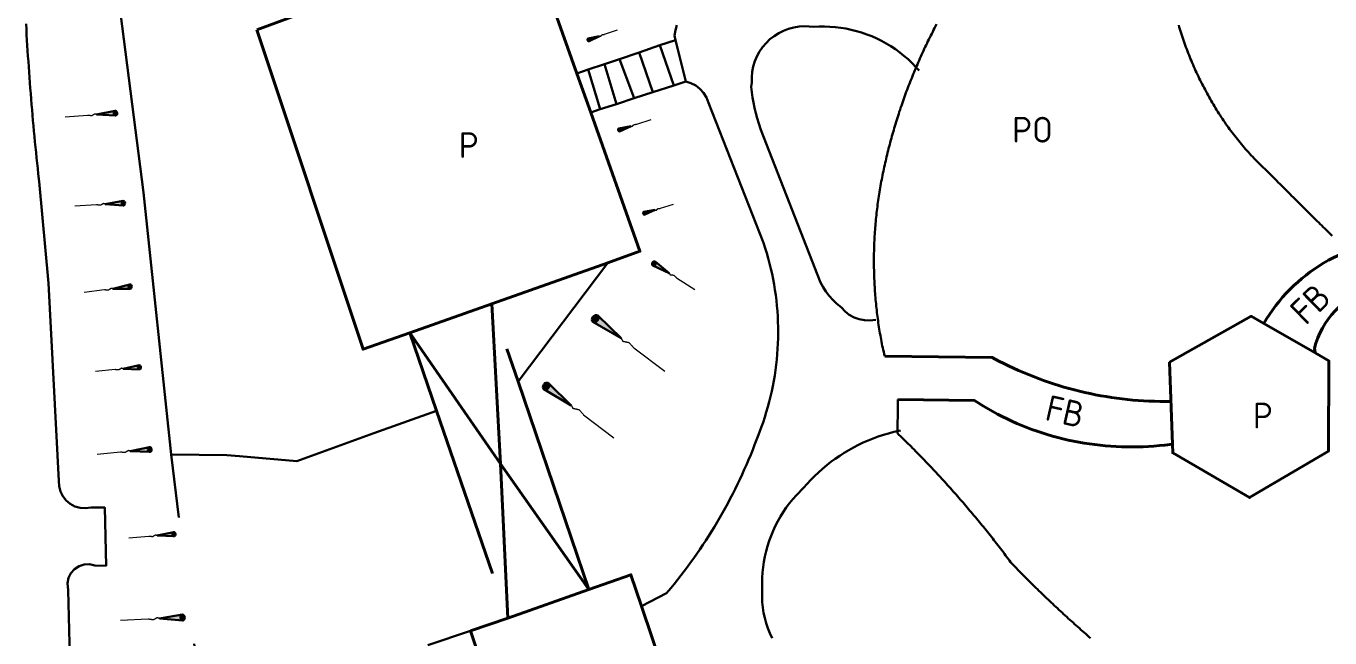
# Model space of a CAD drawing. Header units: millimetres. Extents: x 833750 to 836188, y 817400 to 818701.
# Drawn here: x 835582.3 to 835643.8, y 817928.7 to 817957.6 of the extents above; entities that cross this region are included whole.
import ezdxf

# ---------------------------------------------------------------- set-up
doc = ezdxf.new("R2010")
doc.units = ezdxf.units.MM
for name, pattern in [('3', [18.017443, 12.011629, -6.005814]), ('5', [9.008722, 3.002907, -6.005814]), ('B1_BDYF', [0])]:
    doc.linetypes.add(name, pattern=pattern)
doc.layers.add('01-basemap', color=8, linetype='Continuous', lineweight=15)
doc.styles.add('HK_ENG_11', font='HK_ENG.ttf')

msp = doc.modelspace()

# ---------------------------------------------------------------- hatches: boundary and pattern name
at = {"layer": '01-basemap', "linetype": 'Continuous'}
h = msp.add_hatch(color=256, dxfattribs=at)
edge = h.paths.add_edge_path()
edge.add_ellipse((835608.797, 817956.953), major_axis=(-0.0219, 0.0636), ratio=0.731707, start_angle=0, end_angle=360)
for points in [[(835609.306, 817957.129), (835608.775, 817957.017), (835608.818, 817956.89)], [(835585.599, 817953.423), (835586.491, 817953.383), (835586.473, 817953.604)], [(835610.799, 817952.884), (835610.216, 817952.774), (835610.261, 817952.634)], [(835586.006, 817949.192), (835586.866, 817949.139), (835586.853, 817949.352)], [(835611.932, 817948.923), (835611.402, 817948.828), (835611.441, 817948.701)], [(835612.596, 817945.94), (835611.935, 817946.486), (835611.821, 817946.306)], [(835586.368, 817945.198), (835587.189, 817945.202), (835587.163, 817945.404)], [(835610.33, 817942.867), (835609.227, 817943.943), (835608.996, 817943.638)], [(835586.847, 817941.422), (835587.626, 817941.397), (835587.608, 817941.59)], [(835607.98, 817939.698), (835606.909, 817940.753), (835606.683, 817940.457)], [(835587.179, 817937.53), (835588.114, 817937.502), (835588.092, 817937.732)], [(835588.448, 817933.549), (835589.249, 817933.52), (835589.231, 817933.717)], [(835588.562, 817929.631), (835589.657, 817929.547), (835589.644, 817929.819)]]:
    msp.add_hatch(color=256, dxfattribs=at).paths.add_polyline_path(points)
h = msp.add_hatch(color=256, dxfattribs=at)
edge = h.paths.add_edge_path()
edge.add_ellipse((835586.482, 817953.494), major_axis=(-0.009, 0.11), ratio=0.731707, start_angle=0, end_angle=360)
h = msp.add_hatch(color=256, dxfattribs=at)
edge = h.paths.add_edge_path()
edge.add_ellipse((835610.239, 817952.704), major_axis=(-0.0226, 0.07), ratio=0.731707, start_angle=0, end_angle=360)
h = msp.add_hatch(color=256, dxfattribs=at)
edge = h.paths.add_edge_path()
edge.add_ellipse((835586.86, 817949.245), major_axis=(-0.007, 0.107), ratio=0.731707, start_angle=0, end_angle=360)
h = msp.add_hatch(color=256, dxfattribs=at)
edge = h.paths.add_edge_path()
edge.add_ellipse((835611.422, 817948.764), major_axis=(-0.0198, 0.0637), ratio=0.731707, start_angle=0, end_angle=360)
h = msp.add_hatch(color=256, dxfattribs=at)
edge = h.paths.add_edge_path()
edge.add_ellipse((835611.878, 817946.396), major_axis=(0.0568, 0.0896), ratio=0.731707, start_angle=0, end_angle=360)
h = msp.add_hatch(color=256, dxfattribs=at)
edge = h.paths.add_edge_path()
edge.add_ellipse((835587.176, 817945.303), major_axis=(-0.013, 0.101), ratio=0.731707, start_angle=0, end_angle=360)
h = msp.add_hatch(color=256, dxfattribs=at)
edge = h.paths.add_edge_path()
edge.add_ellipse((835609.111, 817943.791), major_axis=(0.115, 0.152), ratio=0.731707, start_angle=0, end_angle=360)
h = msp.add_hatch(color=256, dxfattribs=at)
edge = h.paths.add_edge_path()
edge.add_ellipse((835587.617, 817941.494), major_axis=(-0.0089, 0.0962), ratio=0.731707, start_angle=0, end_angle=360)
h = msp.add_hatch(color=256, dxfattribs=at)
edge = h.paths.add_edge_path()
edge.add_ellipse((835606.796, 817940.605), major_axis=(0.113, 0.148), ratio=0.731707, start_angle=0, end_angle=360)
h = msp.add_hatch(color=256, dxfattribs=at)
edge = h.paths.add_edge_path()
edge.add_ellipse((835588.103, 817937.617), major_axis=(-0.011, 0.115), ratio=0.731707, start_angle=0, end_angle=360)
h = msp.add_hatch(color=256, dxfattribs=at)
edge = h.paths.add_edge_path()
edge.add_ellipse((835589.24, 817933.619), major_axis=(-0.0088, 0.0989), ratio=0.731707, start_angle=0, end_angle=360)
h = msp.add_hatch(color=256, dxfattribs=at)
edge = h.paths.add_edge_path()
edge.add_ellipse((835589.651, 817929.683), major_axis=(-0.007, 0.136), ratio=0.731707, start_angle=0, end_angle=360)

# ---------------------------------------------------------------- linework, layer by layer
at = {"layer": '01-basemap', "linetype": 'Continuous', "lineweight": 13}
for p, q in [((835609.554, 817957.215), (835610.167, 817957.426)), ((835585.17, 817953.389), (835584.109, 817953.304)), ((835611.072, 817952.973), (835611.746, 817953.19)), ((835585.59, 817949.166), (835584.564, 817949.102)), ((835612.181, 817949), (835612.795, 817949.19)), ((835612.945, 817945.718), (835613.808, 817945.171)), ((835585.975, 817945.147), (835585.003, 817945.02)), ((835610.924, 817942.417), (835612.389, 817941.308)), ((835586.472, 817941.387), (835585.546, 817941.301)), ((835608.558, 817939.256), (835609.983, 817938.167)), ((835586.729, 817937.488), (835585.619, 817937.383)), ((835588.062, 817933.514), (835587.11, 817933.43)), ((835588.032, 817929.605), (835586.723, 817929.542))]:
    msp.add_line(p, q, dxfattribs=at)
at = {"layer": '01-basemap', "linetype": 'Continuous', "lineweight": 30}
for p, q in [((835609.306, 817957.129), (835608.775, 817957.017)), ((835608.775, 817957.017), (835608.818, 817956.89)), ((835608.818, 817956.89), (835609.306, 817957.129)), ((835586.473, 817953.604), (835585.599, 817953.423)), ((835586.491, 817953.383), (835586.473, 817953.604)), ((835585.599, 817953.423), (835586.491, 817953.383)), ((835610.799, 817952.884), (835610.216, 817952.774)), ((835610.261, 817952.634), (835610.799, 817952.884)), ((835610.216, 817952.774), (835610.261, 817952.634)), ((835586.853, 817949.352), (835586.006, 817949.192)), ((835586.006, 817949.192), (835586.866, 817949.139)), ((835586.866, 817949.139), (835586.853, 817949.352)), ((835611.932, 817948.923), (835611.402, 817948.828)), ((835611.402, 817948.828), (835611.441, 817948.701)), ((835611.441, 817948.701), (835611.932, 817948.923)), ((835611.935, 817946.486), (835611.821, 817946.306)), ((835611.821, 817946.306), (835612.596, 817945.94)), ((835612.596, 817945.94), (835611.935, 817946.486)), ((835587.163, 817945.404), (835586.368, 817945.198)), ((835586.368, 817945.198), (835587.189, 817945.202)), ((835587.189, 817945.202), (835587.163, 817945.404)), ((835609.227, 817943.943), (835608.996, 817943.638)), ((835608.996, 817943.638), (835610.33, 817942.867)), ((835610.33, 817942.867), (835609.227, 817943.943)), ((835587.608, 817941.59), (835586.847, 817941.422)), ((835586.847, 817941.422), (835587.626, 817941.397)), ((835587.626, 817941.397), (835587.608, 817941.59)), ((835606.909, 817940.753), (835606.683, 817940.457)), ((835607.98, 817939.698), (835606.909, 817940.753)), ((835606.683, 817940.457), (835607.98, 817939.698)), ((835588.092, 817937.732), (835587.179, 817937.53)), ((835587.179, 817937.53), (835588.114, 817937.502)), ((835588.114, 817937.502), (835588.092, 817937.732)), ((835589.231, 817933.717), (835588.448, 817933.549)), ((835588.448, 817933.549), (835589.249, 817933.52)), ((835589.249, 817933.52), (835589.231, 817933.717)), ((835589.644, 817929.819), (835588.562, 817929.631)), ((835588.562, 817929.631), (835589.657, 817929.547)), ((835589.657, 817929.547), (835589.644, 817929.819))]:
    msp.add_line(p, q, dxfattribs=at)
at = {"layer": '01-basemap', "linetype": 'Continuous', "lineweight": 40, "flags": 128}
for points in [[(835593.145, 817957.431), (835595.718, 817958.369), (835599.237, 817959.651), (835605.874, 817962.069), (835608.247, 817955.368), (835608.899, 817953.529), (835611.22, 817946.973), (835609.697, 817946.434), (835604.227, 817944.498), (835600.359, 817943.128), (835598.159, 817942.35), (835593.145, 817957.431)], [(835644.61, 817946.975), (835644.375, 817946.879), (835644.142, 817946.775), (835643.913, 817946.664), (835643.688, 817946.545), (835643.467, 817946.42), (835643.25, 817946.287), (835643.038, 817946.147), (835642.83, 817946.001), (835642.627, 817945.848), (835642.429, 817945.688), (835642.236, 817945.522), (835642.049, 817945.35), (835641.868, 817945.172), (835641.692, 817944.988), (835641.522, 817944.799), (835641.359, 817944.605), (835641.202, 817944.405), (835641.052, 817944.2), (835640.908, 817943.991), (835640.771, 817943.777), (835640.642, 817943.558), (835640.631, 817943.54)], [(835646.381, 817945.386), (835645.69, 817945.25), (835645.451, 817945.161), (835645.219, 817945.058), (835644.993, 817944.941), (835644.775, 817944.81), (835644.566, 817944.665), (835644.366, 817944.509), (835644.176, 817944.34), (835643.996, 817944.159), (835643.829, 817943.969), (835643.673, 817943.768), (835643.531, 817943.558), (835643.401, 817943.339), (835643.286, 817943.113), (835643.184, 817942.88), (835643.097, 817942.642), (835643.026, 817942.399), (835643.056, 817942.172)], [(835636.196, 817941.735), (835640.043, 817943.902), (835640.642, 817943.558), (835643.056, 817942.172), (835643.71, 817941.797), (835643.681, 817937.53), (835639.962, 817935.343), (835636.346, 817937.45), (835636.332, 817937.86), (835636.196, 817941.735)], [(835636.239, 817939.886), (835635.985, 817939.883), (835635.73, 817939.885), (835635.476, 817939.89), (835635.221, 817939.9), (835634.967, 817939.913), (835634.713, 817939.93), (835634.46, 817939.95), (835634.206, 817939.975), (835633.953, 817940.003), (835633.701, 817940.035), (835633.449, 817940.071), (835633.197, 817940.11), (835632.947, 817940.154), (835632.697, 817940.201), (835632.447, 817940.252), (835632.199, 817940.306), (835631.951, 817940.365), (835631.704, 817940.427), (835631.458, 817940.492), (835631.214, 817940.562), (835630.97, 817940.635), (835630.727, 817940.711), (835630.486, 817940.792), (835630.246, 817940.875), (835630.007, 817940.963), (835629.769, 817941.054), (835629.533, 817941.149), (835629.299, 817941.247), (835629.066, 817941.348), (835628.834, 817941.454), (835628.604, 817941.562), (835628.376, 817941.674), (835628.149, 817941.79), (835627.832, 817941.958), (835622.765, 817942.025)], [(835636.332, 817937.86), (835635.964, 817937.824), (835635.711, 817937.797), (835635.457, 817937.775), (835635.203, 817937.757), (835634.949, 817937.744), (835634.695, 817937.736), (835634.44, 817937.733), (835634.186, 817937.734), (835633.931, 817937.74), (835633.677, 817937.751), (835633.423, 817937.767), (835633.169, 817937.787), (835632.916, 817937.813), (835632.663, 817937.843), (835632.411, 817937.877), (835632.16, 817937.917), (835631.909, 817937.961), (835631.659, 817938.01), (835631.41, 817938.063), (835631.163, 817938.121), (835630.916, 817938.184), (835630.671, 817938.251), (835630.427, 817938.323), (835630.184, 817938.399), (835629.943, 817938.48), (835629.703, 817938.566), (835629.465, 817938.656), (835629.229, 817938.75), (835628.995, 817938.849), (835628.762, 817938.952), (835628.532, 817939.06), (835628.303, 817939.172), (835628.077, 817939.288), (835627.853, 817939.408), (835627.631, 817939.533), (835627.412, 817939.661), (835626.994, 817939.922), (835623.378, 817939.98)], [(835603.227, 817929.051), (835604.987, 817929.645), (835608.807, 817930.998), (835610.789, 817931.7), (835611.286, 817930.226), (835612.833, 817925.632), (835613.35, 817924.098), (835611.059, 817923.298), (835607.889, 817922.191), (835605.748, 817921.443), (835603.227, 817929.051)]]:
    msp.add_lwpolyline(points, dxfattribs=at)
at = {"layer": '01-basemap', "linetype": 'B1_BDYF', "lineweight": 30, "flags": 128}
msp.add_lwpolyline([(835586.348, 817961.174), (835587.806, 817949.745), (835589.115, 817937.38), (835591.738, 817937.345), (835592.33, 817937.295), (835595.043, 817937.066), (835598.666, 817938.378), (835601.627, 817939.435), (835601.671, 817939.45)], dxfattribs=at)
at = {"layer": '01-basemap', "linetype": 'Continuous', "lineweight": 30, "flags": 128}
for points in [[(835582.27, 817957.703), (835582.284, 817957.45), (835582.298, 817957.197), (835582.313, 817956.943), (835582.328, 817956.69), (835582.344, 817956.437), (835582.36, 817956.184), (835582.377, 817955.931), (835582.394, 817955.678), (835582.412, 817955.425), (835582.43, 817955.172), (835582.449, 817954.919), (835582.468, 817954.666), (835582.488, 817954.413), (835582.508, 817954.16), (835582.529, 817953.907), (835582.551, 817953.655), (835582.572, 817953.402), (835582.595, 817953.149), (835582.618, 817952.897), (835582.641, 817952.644), (835582.665, 817952.392), (835582.689, 817952.139), (835582.714, 817951.887), (835582.739, 817951.634), (835582.765, 817951.382), (835582.792, 817951.13), (835582.818, 817950.878), (835582.846, 817950.625), (835582.885, 817950.273), (835583.33, 817945.466), (835583.821, 817936.138), (835583.828, 817935.885), (835583.888, 817935.639), (835583.998, 817935.411), (835584.154, 817935.211), (835584.348, 817935.048), (835584.572, 817934.929), (835584.816, 817934.86), (835585.07, 817934.842), (835585.345, 817934.884), (835585.981, 817934.87), (835586.043, 817932.127), (835585.509, 817932.139), (835585.261, 817932.194), (835585.007, 817932.182), (835584.766, 817932.104), (835584.553, 817931.966), (835584.384, 817931.777), (835584.271, 817931.551), (835584.222, 817931.303), (835584.258, 817930.975), (835584.335, 817927.826)], [(835612.902, 817956.936), (835612.848, 817957.155), (835612.902, 817957.403), (835612.953, 817957.652)], [(835622.334, 817943.743), (835622.056, 817943.706), (835621.802, 817943.715), (835621.553, 817943.763), (835621.314, 817943.849), (835621.091, 817943.972), (835620.891, 817944.128), (835620.718, 817944.314), (835620.493, 817944.5), (835620.31, 817944.677), (835620.142, 817944.867), (835619.988, 817945.069), (835619.85, 817945.282), (835619.727, 817945.504), (835616.919, 817952.701), (835616.817, 817953.006), (835616.744, 817953.249), (835616.679, 817953.494), (835616.62, 817953.741), (835616.569, 817953.99), (835616.525, 817954.239), (835616.488, 817954.49), (835616.458, 817954.742), (835616.49, 817954.944), (835616.489, 817955.198), (835616.513, 817955.45), (835616.563, 817955.699), (835616.637, 817955.941), (835616.736, 817956.175), (835616.858, 817956.398), (835617.001, 817956.607), (835617.166, 817956.801), (835617.348, 817956.978), (835617.548, 817957.135), (835617.762, 817957.271), (835617.99, 817957.386), (835618.227, 817957.477), (835618.473, 817957.543), (835618.724, 817957.585), (835618.978, 817957.601), (835619.413, 817957.569), (835619.667, 817957.582), (835619.922, 817957.583), (835620.176, 817957.574), (835620.43, 817957.554), (835620.683, 817957.524), (835620.934, 817957.483), (835621.183, 817957.431), (835621.43, 817957.368), (835621.673, 817957.296), (835621.914, 817957.213), (835622.151, 817957.12), (835622.383, 817957.017), (835622.611, 817956.904), (835622.834, 817956.782), (835623.051, 817956.65), (835623.263, 817956.509), (835623.469, 817956.36), (835623.667, 817956.202), (835623.859, 817956.035), (835624.044, 817955.861), (835624.239, 817955.653), (835624.381, 817955.5)], [(835622.765, 817942.025), (835622.739, 817942.122), (835622.713, 817942.218), (835622.688, 817942.315), (835622.665, 817942.412), (835622.645, 817942.51), (835622.626, 817942.608), (835622.607, 817942.707), (835622.589, 817942.805), (835622.571, 817942.903), (835622.554, 817943.002), (835622.537, 817943.1), (835622.52, 817943.199), (835622.504, 817943.298), (835622.489, 817943.397), (835622.474, 817943.495), (835622.459, 817943.594), (835622.445, 817943.693), (835622.432, 817943.792), (835622.419, 817943.892), (835622.406, 817943.991), (835622.394, 817944.09), (835622.382, 817944.189), (835622.371, 817944.289), (835622.361, 817944.388), (835622.351, 817944.488), (835622.341, 817944.587), (835622.332, 817944.687), (835622.323, 817944.786), (835622.315, 817944.886), (835622.307, 817944.986), (835622.3, 817945.086), (835622.293, 817945.185), (835622.287, 817945.285), (835622.281, 817945.385), (835622.276, 817945.485), (835622.271, 817945.585), (835622.267, 817945.685), (835622.263, 817945.785), (835622.26, 817945.884), (835622.257, 817945.984), (835622.255, 817946.084), (835622.253, 817946.184), (835622.252, 817946.284), (835622.251, 817946.384), (835622.251, 817946.484), (835622.251, 817946.584), (835622.251, 817946.684), (835622.252, 817946.784), (835622.254, 817946.884), (835622.256, 817946.984), (835622.259, 817947.084), (835622.262, 817947.184), (835622.265, 817947.284), (835622.269, 817947.384), (835622.274, 817947.484), (835622.279, 817947.584), (835622.285, 817947.684), (835622.291, 817947.784), (835622.297, 817947.883), (835622.304, 817947.983), (835622.311, 817948.083), (835622.319, 817948.183), (835622.328, 817948.282), (835622.337, 817948.382), (835622.346, 817948.481), (835622.356, 817948.581), (835622.367, 817948.68), (835622.377, 817948.78), (835622.389, 817948.879), (835622.401, 817948.978), (835622.413, 817949.078), (835622.426, 817949.177), (835622.439, 817949.276), (835622.453, 817949.375), (835622.467, 817949.474), (835622.482, 817949.573), (835622.497, 817949.672), (835622.513, 817949.77), (835622.529, 817949.869), (835622.546, 817949.968), (835622.563, 817950.066), (835622.581, 817950.165), (835622.599, 817950.263), (835622.617, 817950.361), (835622.637, 817950.459), (835622.656, 817950.557), (835622.676, 817950.655), (835622.697, 817950.753), (835622.718, 817950.851), (835622.739, 817950.949), (835622.76, 817951.046), (835622.782, 817951.144), (835622.805, 817951.241), (835622.827, 817951.339), (835622.85, 817951.436), (835622.874, 817951.533), (835622.898, 817951.63), (835622.922, 817951.728), (835622.946, 817951.824), (835622.971, 817951.921), (835622.996, 817952.018), (835623.022, 817952.115), (835623.048, 817952.211), (835623.074, 817952.308), (835623.101, 817952.404), (835623.128, 817952.5), (835623.155, 817952.597), (835623.183, 817952.693), (835623.211, 817952.789), (835623.24, 817952.885), (835623.269, 817952.98), (835623.298, 817953.076), (835623.327, 817953.171), (835623.357, 817953.267), (835623.388, 817953.362), (835623.418, 817953.457), (835623.449, 817953.552), (835623.481, 817953.647), (835623.512, 817953.742), (835623.544, 817953.837), (835623.577, 817953.931), (835623.61, 817954.026), (835623.643, 817954.12), (835623.676, 817954.215), (835623.71, 817954.309), (835623.744, 817954.403), (835623.779, 817954.496), (835623.814, 817954.59), (835623.849, 817954.684), (835623.885, 817954.777), (835623.921, 817954.87), (835623.957, 817954.964), (835623.994, 817955.057), (835624.031, 817955.15), (835624.068, 817955.242), (835624.106, 817955.335), (835624.144, 817955.427), (835624.182, 817955.52), (835624.221, 817955.612), (835624.239, 817955.653), (835624.26, 817955.704), (835624.3, 817955.796), (835624.339, 817955.888), (835624.379, 817955.979), (835624.42, 817956.071), (835624.461, 817956.162), (835624.502, 817956.253), (835624.543, 817956.344), (835624.585, 817956.435), (835624.627, 817956.526), (835624.67, 817956.616), (835624.713, 817956.706), (835624.756, 817956.797), (835624.8, 817956.887), (835624.844, 817956.976), (835624.888, 817957.066), (835624.932, 817957.156), (835624.977, 817957.245), (835625.022, 817957.334), (835625.068, 817957.423), (835625.114, 817957.512), (835625.16, 817957.601), (835625.207, 817957.689)], [(835636.623, 817957.653), (835636.652, 817957.557), (835636.68, 817957.461), (835636.71, 817957.366), (835636.74, 817957.27), (835636.77, 817957.175), (835636.802, 817957.08), (835636.833, 817956.985), (835636.866, 817956.891), (835636.899, 817956.796), (835636.932, 817956.702), (835636.966, 817956.608), (835637.001, 817956.514), (835637.036, 817956.421), (835637.072, 817956.327), (835637.109, 817956.234), (835637.146, 817956.141), (835637.184, 817956.049), (835637.222, 817955.956), (835637.261, 817955.864), (835637.3, 817955.772), (835637.34, 817955.681), (835637.381, 817955.589), (835637.422, 817955.498), (835637.464, 817955.407), (835637.506, 817955.317), (835637.549, 817955.226), (835637.592, 817955.136), (835637.636, 817955.046), (835637.681, 817954.957), (835637.726, 817954.868), (835637.772, 817954.779), (835637.818, 817954.69), (835637.865, 817954.602), (835637.912, 817954.513), (835637.96, 817954.426), (835638.009, 817954.339), (835638.058, 817954.252), (835638.108, 817954.165), (835638.157, 817954.078), (835638.207, 817953.991), (835638.257, 817953.904), (835638.308, 817953.818), (835638.36, 817953.733), (835638.412, 817953.647), (835638.465, 817953.563), (835638.518, 817953.478), (835638.572, 817953.394), (835638.627, 817953.31), (835638.682, 817953.227), (835638.738, 817953.144), (835638.794, 817953.061), (835638.851, 817952.979), (835638.909, 817952.897), (835638.967, 817952.816), (835639.026, 817952.735), (835639.085, 817952.655), (835639.145, 817952.575), (835639.206, 817952.495), (835639.267, 817952.416), (835639.328, 817952.337), (835639.391, 817952.259), (835639.453, 817952.181), (835639.517, 817952.104), (835639.581, 817952.027), (835639.645, 817951.95), (835639.71, 817951.874), (835639.776, 817951.799), (835639.842, 817951.724), (835639.908, 817951.649), (835639.976, 817951.575), (835640.043, 817951.501), (835640.112, 817951.428), (835640.18, 817951.356), (835640.25, 817951.284), (835640.319, 817951.212), (835640.39, 817951.141), (835640.461, 817951.07), (835640.532, 817951.001), (835640.605, 817950.932), (835640.678, 817950.863), (835640.75, 817950.794), (835640.822, 817950.725), (835640.892, 817950.654), (835640.962, 817950.582), (835641.033, 817950.511), (835641.103, 817950.44), (835641.173, 817950.369), (835641.244, 817950.298), (835641.315, 817950.227), (835641.385, 817950.157), (835641.456, 817950.086), (835641.526, 817950.015), (835641.597, 817949.944), (835641.668, 817949.873), (835641.738, 817949.803), (835641.809, 817949.732), (835641.88, 817949.661), (835641.95, 817949.591), (835642.021, 817949.52), (835642.092, 817949.449), (835642.163, 817949.379), (835642.234, 817949.308), (835642.305, 817949.238), (835642.376, 817949.167), (835642.447, 817949.097), (835642.518, 817949.026), (835642.589, 817948.956), (835642.66, 817948.886), (835642.731, 817948.815), (835642.802, 817948.745), (835642.873, 817948.675), (835642.944, 817948.604), (835643.015, 817948.534), (835643.087, 817948.464), (835643.158, 817948.394), (835643.229, 817948.324), (835643.3, 817948.253), (835643.372, 817948.183), (835643.443, 817948.113), (835643.514, 817948.043), (835643.586, 817947.973), (835643.684, 817947.877), (835643.866, 817947.699)], [(835608.247, 817955.368), (835608.775, 817955.547), (835609.546, 817955.808), (835610.254, 817956.049), (835611.184, 817956.364), (835612.16, 817956.695), (835612.902, 817956.936)], [(835612.16, 817956.695), (835612.808, 817954.804)], [(835613.382, 817954.991), (835612.902, 817956.936)], [(835610.254, 817956.049), (835610.941, 817954.195)], [(835611.184, 817956.364), (835611.829, 817954.484)], [(835608.775, 817955.547), (835609.349, 817953.675)], [(835609.546, 817955.808), (835610.106, 817953.923)], [(835608.899, 817953.529), (835609.349, 817953.675), (835610.106, 817953.923), (835610.941, 817954.195), (835611.829, 817954.484), (835612.808, 817954.804), (835613.382, 817954.991)], [(835613.382, 817954.991), (835613.623, 817954.913), (835613.848, 817954.794), (835614.048, 817954.637), (835614.217, 817954.449), (835614.352, 817954.234), (835614.453, 817953.976), (835617.046, 817947.368), (835617.125, 817947.127), (835617.199, 817946.884), (835617.268, 817946.64), (835617.333, 817946.395), (835617.393, 817946.149), (835617.448, 817945.901), (835617.498, 817945.652), (835617.544, 817945.403), (835617.584, 817945.153), (835617.62, 817944.901), (835617.651, 817944.65), (835617.677, 817944.397), (835617.699, 817944.145), (835617.715, 817943.892), (835617.727, 817943.638), (835617.733, 817943.385), (835617.735, 817943.131), (835617.732, 817942.877), (835617.724, 817942.624), (835617.711, 817942.371), (835617.693, 817942.118), (835617.67, 817941.865), (835617.642, 817941.613), (835617.61, 817941.361), (835617.572, 817941.11), (835617.53, 817940.86), (835617.483, 817940.611), (835617.432, 817940.362), (835617.375, 817940.115), (835617.314, 817939.869), (835617.248, 817939.624), (835617.177, 817939.38), (835617.101, 817939.138), (835617.021, 817938.897), (835616.936, 817938.658), (835616.805, 817938.313), (835616.717, 817938.075), (835616.627, 817937.838), (835616.534, 817937.601), (835616.439, 817937.366), (835616.342, 817937.132), (835616.242, 817936.898), (835616.14, 817936.666), (835616.035, 817936.435), (835615.928, 817936.204), (835615.818, 817935.975), (835615.707, 817935.747), (835615.592, 817935.521), (835615.476, 817935.295), (835615.357, 817935.071), (835615.236, 817934.848), (835615.113, 817934.626), (835614.987, 817934.405), (835614.859, 817934.186), (835614.729, 817933.968), (835614.596, 817933.751), (835614.461, 817933.536), (835614.324, 817933.322), (835614.185, 817933.109), (835614.044, 817932.898), (835613.901, 817932.689), (835613.755, 817932.481), (835613.607, 817932.274), (835613.457, 817932.069), (835613.305, 817931.865), (835613.151, 817931.663), (835612.995, 817931.463), (835612.837, 817931.264), (835612.676, 817931.067), (835612.474, 817930.825), (835611.286, 817930.226)], [(835609.697, 817946.434), (835605.473, 817940.825)], [(835623.378, 817939.98), (835623.377, 817939.88), (835623.377, 817939.78), (835623.376, 817939.68), (835623.375, 817939.58), (835623.374, 817939.48), (835623.374, 817939.38), (835623.373, 817939.28), (835623.372, 817939.18), (835623.371, 817939.08), (835623.37, 817938.98), (835623.37, 817938.88), (835623.369, 817938.78), (835623.368, 817938.68), (835623.367, 817938.58), (835623.366, 817938.481), (835623.366, 817938.48), (835623.366, 817938.381), (835623.431, 817938.308), (835623.508, 817938.241), (835623.582, 817938.172), (835623.653, 817938.101), (835623.724, 817938.031), (835623.795, 817937.961), (835623.866, 817937.89), (835623.937, 817937.82), (835624.007, 817937.749), (835624.078, 817937.678), (835624.148, 817937.607), (835624.218, 817937.536), (835624.289, 817937.464), (835624.358, 817937.393), (835624.428, 817937.321), (835624.498, 817937.249), (835624.567, 817937.177), (835624.637, 817937.105), (835624.706, 817937.033), (835624.775, 817936.961), (835624.844, 817936.888), (835624.912, 817936.816), (835624.981, 817936.743), (835625.05, 817936.67), (835625.118, 817936.597), (835625.186, 817936.524), (835625.254, 817936.451), (835625.322, 817936.377), (835625.39, 817936.304), (835625.457, 817936.23), (835625.525, 817936.156), (835625.592, 817936.082), (835625.659, 817936.008), (835625.726, 817935.934), (835625.793, 817935.859), (835625.86, 817935.785), (835625.926, 817935.71), (835625.992, 817935.635), (835626.059, 817935.56), (835626.125, 817935.485), (835626.191, 817935.41), (835626.256, 817935.335), (835626.322, 817935.259), (835626.388, 817935.184), (835626.453, 817935.108), (835626.518, 817935.032), (835626.583, 817934.956), (835626.648, 817934.88), (835626.713, 817934.804), (835626.777, 817934.727), (835626.842, 817934.651), (835626.906, 817934.574), (835626.97, 817934.498), (835627.034, 817934.421), (835627.098, 817934.344), (835627.161, 817934.267), (835627.225, 817934.189), (835627.288, 817934.112), (835627.351, 817934.034), (835627.414, 817933.957), (835627.477, 817933.879), (835627.54, 817933.801), (835627.602, 817933.723), (835627.665, 817933.645), (835627.727, 817933.566), (835627.789, 817933.488), (835627.851, 817933.41), (835627.913, 817933.331), (835627.974, 817933.252), (835628.036, 817933.173), (835628.097, 817933.094), (835628.158, 817933.015), (835628.219, 817932.936), (835628.28, 817932.856), (835628.34, 817932.777), (835628.401, 817932.697), (835628.461, 817932.617), (835628.521, 817932.537), (835628.581, 817932.457), (835628.639, 817932.376), (835628.699, 817932.296), (835628.765, 817932.221), (835628.835, 817932.149), (835628.906, 817932.078), (835628.975, 817932.006), (835629.045, 817931.935), (835629.115, 817931.863), (835629.185, 817931.792), (835629.255, 817931.721), (835629.325, 817931.65), (835629.396, 817931.579), (835629.466, 817931.508), (835629.537, 817931.437), (835629.608, 817931.366), (835629.679, 817931.296), (835629.75, 817931.225), (835629.821, 817931.155), (835629.892, 817931.085), (835629.964, 817931.015), (835630.035, 817930.945), (835630.107, 817930.876), (835630.179, 817930.806), (835630.251, 817930.736), (835630.323, 817930.667), (835630.395, 817930.598), (835630.467, 817930.529), (835630.54, 817930.46), (835630.612, 817930.391), (835630.685, 817930.322), (835630.758, 817930.254), (835630.83, 817930.185), (835630.903, 817930.117), (835630.977, 817930.049), (835631.05, 817929.981), (835631.123, 817929.913), (835631.197, 817929.845), (835631.27, 817929.777), (835631.344, 817929.71), (835631.418, 817929.642), (835631.492, 817929.575), (835631.566, 817929.508), (835631.64, 817929.441), (835631.715, 817929.374), (835631.789, 817929.307), (835631.864, 817929.241), (835631.938, 817929.174), (835632.013, 817929.108), (835632.088, 817929.042), (835632.163, 817928.975), (835632.238, 817928.91), (835632.314, 817928.844), (835632.389, 817928.778), (835632.465, 817928.712)], [(835617.45, 817928.711), (835617.343, 817928.941), (835617.248, 817929.177), (835617.168, 817929.417), (835617.101, 817929.662), (835617.048, 817929.91), (835617.009, 817930.16), (835616.985, 817930.413), (835616.976, 817930.666), (835616.988, 817931.05), (835616.982, 817931.304), (835616.987, 817931.557), (835617.002, 817931.81), (835617.027, 817932.063), (835617.063, 817932.314), (835617.11, 817932.563), (835617.167, 817932.811), (835617.234, 817933.055), (835617.311, 817933.297), (835617.398, 817933.535), (835617.495, 817933.77), (835617.601, 817934), (835617.717, 817934.226), (835617.842, 817934.447), (835617.977, 817934.663), (835618.12, 817934.872), (835618.272, 817935.076), (835618.432, 817935.273), (835618.6, 817935.464), (835618.936, 817935.802), (835619.103, 817935.993), (835619.275, 817936.18), (835619.454, 817936.36), (835619.639, 817936.535), (835619.828, 817936.704), (835620.023, 817936.868), (835620.223, 817937.025), (835620.428, 817937.175), (835620.638, 817937.319), (835620.852, 817937.457), (835621.07, 817937.588), (835621.292, 817937.711), (835621.518, 817937.828), (835621.748, 817937.938), (835621.981, 817938.04), (835622.217, 817938.135), (835622.455, 817938.223), (835622.697, 817938.303), (835622.941, 817938.376), (835623.187, 817938.441), (835623.366, 817938.481), (835623.509, 817938.513)], [(835601.213, 817928.373), (835603.227, 817929.051)]]:
    msp.add_lwpolyline(points, dxfattribs=at)
at = {"layer": '01-basemap', "linetype": '3', "lineweight": 40, "flags": 128}
for points in [[(835604.227, 817944.498), (835604.639, 817936.936)], [(835608.807, 817930.998), (835605.473, 817940.825), (835604.227, 817944.498)], [(835604.639, 817936.936), (835600.359, 817943.128)], [(835600.359, 817943.128), (835601.627, 817939.435), (835604.987, 817929.645)], [(835604.639, 817936.936), (835608.807, 817930.998)], [(835604.987, 817929.645), (835604.639, 817936.936)]]:
    msp.add_lwpolyline(points, dxfattribs=at)
at = {"layer": '01-basemap', "linetype": '5', "lineweight": 30, "flags": 128}
msp.add_lwpolyline([(835589.115, 817937.38), (835589.86, 817931.094), (835590.631, 817925.037), (835590.395, 817922.632), (835589.948, 817918.887), (835589.842, 817917.493), (835589.687, 817915.442)], dxfattribs=at)
at = {"layer": '01-basemap', "linetype": 'Continuous', "lineweight": 30}
for centre, major_axis, start_param, end_param in [((835608.797, 817956.953), (-0.0219, 0.0636), 0, 6.283185), ((835586.482, 817953.494), (-0.009, 0.11), 3.141593, 9.424778), ((835610.239, 817952.704), (-0.0226, 0.07), 0, 6.283185), ((835586.86, 817949.245), (-0.007, 0.107), 3.141593, 9.424778), ((835611.422, 817948.764), (-0.0198, 0.0637), 0, 6.283185), ((835611.878, 817946.396), (0.0568, 0.0896), 0, 6.283185), ((835587.176, 817945.303), (-0.013, 0.101), 3.141593, 9.424778), ((835609.111, 817943.791), (0.115, 0.152), 0, 6.283185), ((835587.617, 817941.494), (-0.0089, 0.0962), 3.141593, 9.424778), ((835606.796, 817940.605), (0.113, 0.148), 0, 6.283185), ((835588.103, 817937.617), (-0.011, 0.115), 3.141593, 9.424778), ((835589.24, 817933.619), (-0.0088, 0.0989), 3.141593, 9.424778), ((835589.651, 817929.683), (-0.007, 0.136), 3.141593, 9.424778)]:
    msp.add_ellipse(centre, major_axis=major_axis, ratio=0.731707, start_param=start_param, end_param=end_param, dxfattribs=at)
at = {"layer": '01-basemap', "linetype": 'Continuous', "lineweight": 13}
for points in [[(835609.306, 817957.129), (835609.36, 817957.123), (835609.399, 817957.161), (835609.438, 817957.199), (835609.554, 817957.215)], [(835585.599, 817953.423), (835585.516, 817953.455), (835585.438, 817953.411), (835585.361, 817953.367), (835585.17, 817953.389)], [(835610.799, 817952.884), (835610.858, 817952.877), (835610.902, 817952.918), (835610.945, 817952.958), (835611.072, 817952.973)], [(835586.006, 817949.192), (835585.926, 817949.224), (835585.85, 817949.183), (835585.774, 817949.141), (835585.59, 817949.166)], [(835611.932, 817948.923), (835611.986, 817948.915), (835612.025, 817948.952), (835612.065, 817948.988), (835612.181, 817949)], [(835612.596, 817945.94), (835612.642, 817945.868), (835612.727, 817945.857), (835612.812, 817945.846), (835612.945, 817945.718)], [(835586.368, 817945.198), (835586.29, 817945.223), (835586.221, 817945.179), (835586.151, 817945.135), (835585.975, 817945.147)], [(835610.33, 817942.867), (835610.402, 817942.731), (835610.553, 817942.698), (835610.703, 817942.666), (835610.924, 817942.417)], [(835586.847, 817941.422), (835586.773, 817941.449), (835586.706, 817941.409), (835586.639, 817941.37), (835586.472, 817941.387)], [(835607.98, 817939.698), (835608.05, 817939.564), (835608.197, 817939.532), (835608.344, 817939.5), (835608.558, 817939.256)], [(835587.179, 817937.53), (835587.091, 817937.562), (835587.011, 817937.515), (835586.93, 817937.467), (835586.729, 817937.488)], [(835588.448, 817933.549), (835588.373, 817933.576), (835588.303, 817933.536), (835588.234, 817933.496), (835588.062, 817933.514)], [(835588.562, 817929.631), (835588.46, 817929.672), (835588.363, 817929.621), (835588.266, 817929.57), (835588.032, 817929.605)]]:
    msp.add_open_spline(points, degree=1, dxfattribs=at)

# ---------------------------------------------------------------- texts
at = {"layer": '01-basemap', "style": 'HK_ENG_11', "width": 1.1}
for s, p in [('PO', (835628.771, 817952.104)), ('P', (835602.679, 817951.378)), ('P', (835640.125, 817938.609))]:
    msp.add_text(s, height=1.215, dxfattribs=at).set_placement(p)
for rotation, p in [(44.23602, (835642.613, 817943.433)), (-12.85815, (835630.26, 817939.017))]:
    msp.add_text('FB', height=1.215, rotation=rotation, dxfattribs=at).set_placement(p)

doc.saveas('drawing.dxf')
